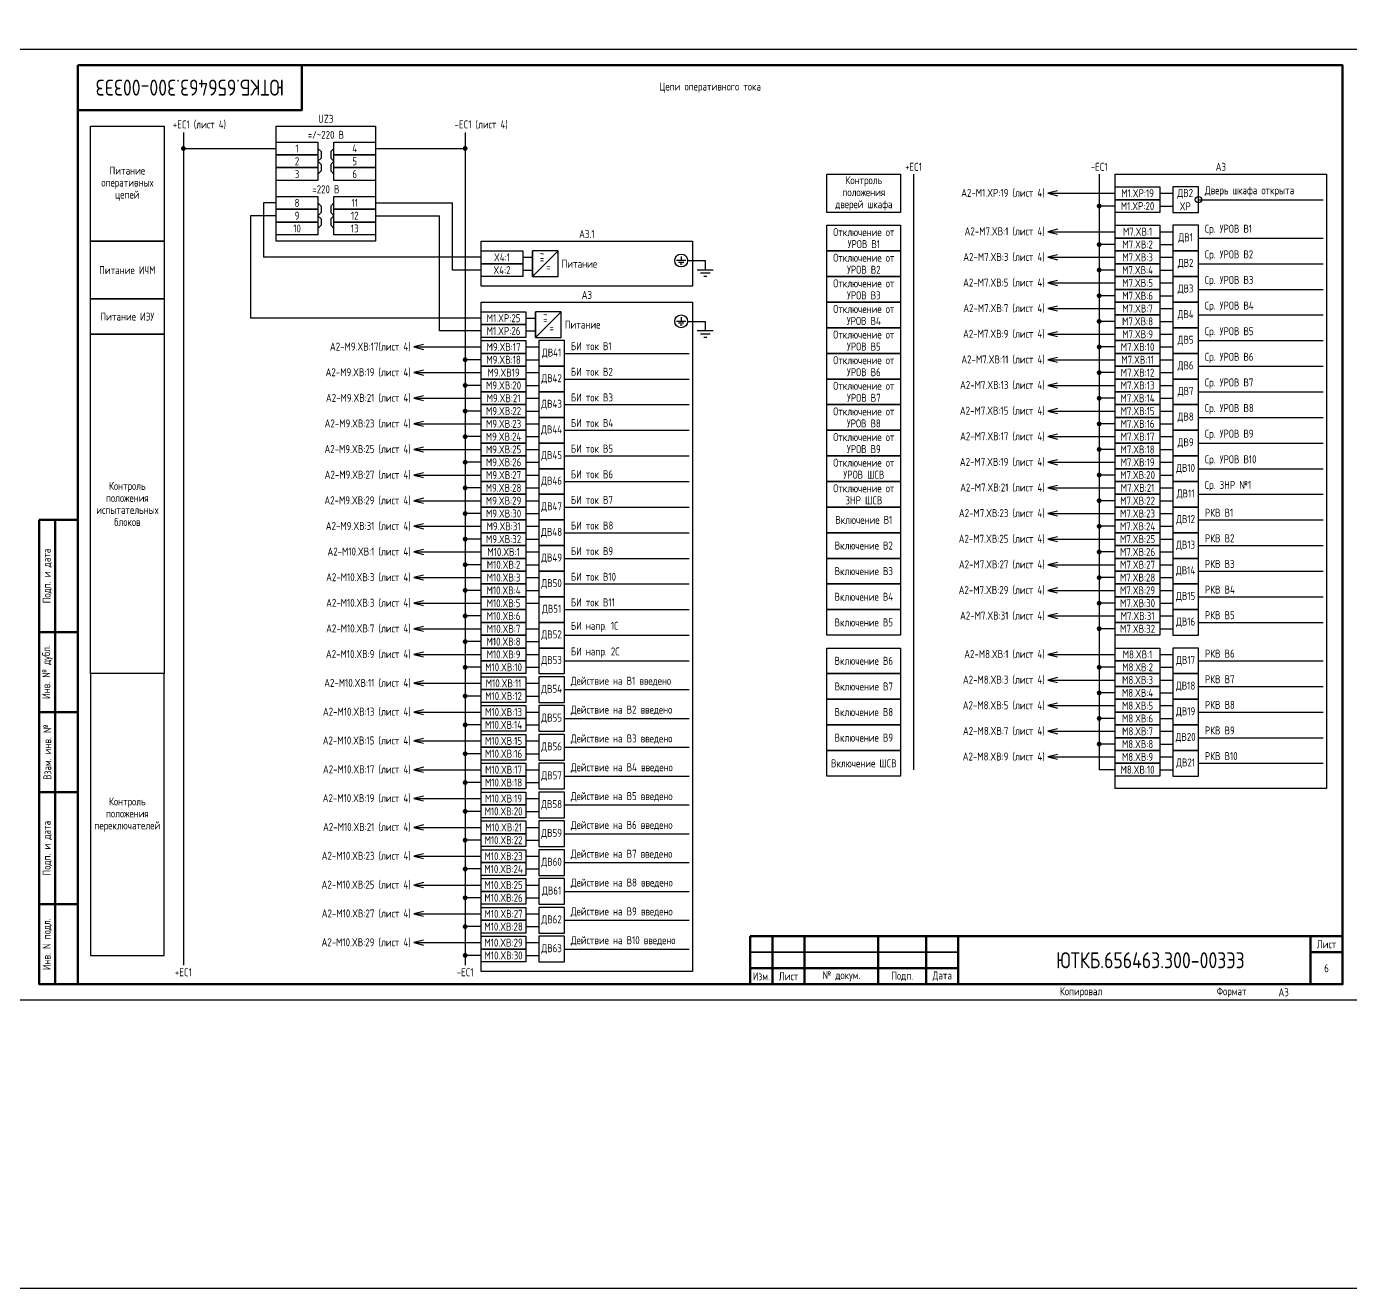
# Model space of a CAD drawing. Header units: millimetres. Extents: x -997 to 6341, y -90 to 618.
# Drawn here: x 2104 to 2517.5, y -90 to 304.1 of the extents above; entities that cross this region are included whole.
import ezdxf

# ---------------------------------------------------------------- set-up
doc = ezdxf.new("R2010")
doc.units = ezdxf.units.MM
doc.styles.add('Gost_type_A', font='GOST_A.TTF')

# ---------------------------------------------------------------- blocks, each defined once
blk = doc.blocks.new('Формат_А3')
blk.add_lwpolyline([(-420, 297), (0, 297), (0, 0), (-420, 0)], close=True)
at = {"lineweight": 50}
blk.add_lwpolyline([(-400, 292), (-5, 292), (-5, 5), (-400, 5)], close=True, dxfattribs=at)
blk = doc.blocks.new('Штамп левый нижний')
at = {"lineweight": 50}
for points in [[(-12, 145), (-7, 145), (-7, 110), (-12, 110)], [(-7, 145), (0, 145), (0, 110), (-7, 110)], [(-12, 110), (-7, 110), (-7, 85), (-12, 85)], [(-7, 110), (0, 110), (0, 85), (-7, 85)], [(-12, 85), (-7, 85), (-7, 60), (-12, 60)], [(-7, 85), (0, 85), (0, 60), (-7, 60)], [(-12, 60), (-7, 60), (-7, 25), (-12, 25)], [(-7, 60), (0, 60), (0, 25), (-7, 25)], [(-12, 25), (-7, 25), (-7, 0), (-12, 0)], [(-7, 25), (0, 25), (0, 0), (-7, 0)]]:
    blk.add_lwpolyline(points, close=True, dxfattribs=at)
at = {"char_height": 2.5, "attachment_point": 5, "rotation": 90, "style": 'Gost_type_A'}
for s, insert, width in [('Подп. и дата', (-9.5, 127.5), 35), ('Инв. № дубл.', (-9.5, 97.5), 25), ('Взам. инв. №', (-9.5, 72.5), 25), ('Подп. и дата', (-9.5, 42.5), 35), ('Инв. N подл.', (-9.5, 12.5), 25)]:
    blk.add_mtext(s, dxfattribs=dict(at, insert=insert, width=width))
blk = doc.blocks.new('Штамп малый нижний')
at = {"lineweight": 50}
for points in [[(-185, 15), (-178, 15), (-178, 5), (-185, 5)], [(-178, 15), (-168, 15), (-168, 5), (-178, 5)], [(-168, 15), (-145, 15), (-145, 5), (-168, 5)], [(-145, 15), (-130, 15), (-130, 5), (-145, 5)], [(-130, 15), (-120, 15), (-120, 5), (-130, 5)], [(-120, 15), (-10, 15), (-10, 0), (-120, 0)], [(-10, 15), (0, 15), (0, 10), (-10, 10)], [(-10, 10), (0, 10), (0, 0), (-10, 0)], [(-185, 5), (-178, 5), (-178, 0), (-185, 0)], [(-178, 5), (-168, 5), (-168, 0), (-178, 0)], [(-168, 5), (-145, 5), (-145, 0), (-168, 0)], [(-145, 5), (-130, 5), (-130, 0), (-145, 0)], [(-130, 5), (-120, 5), (-120, 0), (-130, 0)]]:
    blk.add_lwpolyline(points, close=True, dxfattribs=at)
for points in [[(-185, 15), (-178, 15), (-178, 10), (-185, 10)], [(-178, 15), (-168, 15), (-168, 10), (-178, 10)], [(-168, 15), (-145, 15), (-145, 10), (-168, 10)], [(-145, 15), (-130, 15), (-130, 10), (-145, 10)], [(-130, 15), (-120, 15), (-120, 10), (-130, 10)], [(-185, 10), (-178, 10), (-178, 5), (-185, 5)], [(-178, 10), (-168, 10), (-168, 5), (-178, 5)], [(-168, 10), (-145, 10), (-145, 5), (-168, 5)], [(-145, 10), (-130, 10), (-130, 5), (-145, 5)], [(-130, 10), (-120, 10), (-120, 5), (-130, 5)]]:
    blk.add_lwpolyline(points, close=True)
at = {"char_height": 2.5, "style": 'Gost_type_A'}
for s, insert, width, attachment_point in [('Лист', (-5, 12.5), 10, 5), ('Изм.', (-181.5, 2.5), 7, 5), ('Лист', (-173, 2.5), 10, 5), ('№ докум.', (-156.5, 2.5), 23, 5), ('Подп.', (-137.5, 2.5), 15, 5), ('Дата', (-125, 2.5), 10, 5), ('Копировал', (-75, -2.53), 13.1202, 6), ('Формат', (-30, -2.53), 13.1202, 6)]:
    blk.add_mtext(s, dxfattribs=dict(at, insert=insert, width=width, attachment_point=attachment_point))
blk = doc.blocks.new('Штамп угловой верхний')
at = {"lineweight": 50}
blk.add_lwpolyline([(0, 0), (70, 0), (70, -14), (0, -14)], close=True, dxfattribs=at)
blk = doc.blocks.new('POINT')
at = {"const_width": 0.75}
blk.add_lwpolyline([(-0.375, 0, 1), (0.375, 0, 1)], format="xyb", close=True, dxfattribs=at)

msp = doc.modelspace()

# ---------------------------------------------------------------- linework, layer by layer
for p, q in [((2153, 271), (2153, 11)), ((2241, 271), (2241, 11)), ((2153, 266), (2182, 266)), ((2213, 266), (2241, 266)), ((2381, 258), (2381, 72)), ((2439, 258), (2439, 72)), ((2182, 249), (2178, 249)), ((2178, 249), (2178, 232)), ((2213, 249), (2237, 249)), ((2237, 228), (2237, 249)), ((2423, 252), (2444, 252)), ((2458, 252), (2462, 252)), ((2470, 250), (2509, 250)), ((2174, 245), (2174, 213)), ((2182, 245), (2174, 245)), ((2213, 245), (2233, 245)), ((2233, 209), (2233, 245)), ((2444, 248), (2439, 248)), ((2458, 248), (2462, 248)), ((2423, 240), (2444, 240)), ((2458, 240), (2462, 240)), ((2444, 236), (2439, 236)), ((2458, 236), (2462, 236)), ((2470, 238), (2509, 238)), ((2246, 232), (2178, 232)), ((2262, 226), (2262, 234)), ((2262, 226), (2270, 234)), ((2423, 232), (2444, 232)), ((2458, 232), (2462, 232)), ((2246, 228), (2237, 228)), ((2310.48, 231), (2316, 231)), ((2444, 228), (2439, 228)), ((2458, 228), (2462, 228)), ((2470, 230), (2509, 230)), ((2423, 224), (2444, 224)), ((2458, 224), (2462, 224)), ((2444, 220), (2439, 220)), ((2458, 220), (2462, 220)), ((2470, 222), (2509, 222)), ((2423, 216), (2444, 216)), ((2458, 216), (2462, 216)), ((2246, 213), (2174, 213)), ((2263, 207), (2263, 215)), ((2263, 207), (2271, 215)), ((2310.48, 212), (2316, 212)), ((2444, 212), (2439, 212)), ((2458, 212), (2462, 212)), ((2470, 214), (2509, 214)), ((2246, 209), (2233, 209)), ((2423, 208), (2444, 208)), ((2458, 208), (2462, 208)), ((2225, 204), (2246, 204)), ((2260, 204), (2264, 204)), ((2444, 204), (2439, 204)), ((2458, 204), (2462, 204)), ((2470, 206), (2509, 206)), ((2246, 200), (2241, 200)), ((2260, 200), (2264, 200)), ((2272, 202), (2311, 202)), ((2423, 200), (2444, 200)), ((2458, 200), (2462, 200)), ((2225, 196), (2246, 196)), ((2260, 196), (2264, 196)), ((2444, 196), (2439, 196)), ((2458, 196), (2462, 196)), ((2470, 198), (2509, 198)), ((2246, 192), (2241, 192)), ((2260, 192), (2264, 192)), ((2272, 194), (2311, 194)), ((2423, 192), (2444, 192)), ((2458, 192), (2462, 192)), ((2225, 188), (2246, 188)), ((2260, 188), (2264, 188)), ((2444, 188), (2439, 188)), ((2458, 188), (2462, 188)), ((2470, 190), (2509, 190)), ((2246, 184), (2241, 184)), ((2260, 184), (2264, 184)), ((2272, 186), (2311, 186)), ((2423, 184), (2444, 184)), ((2458, 184), (2462, 184)), ((2470, 182), (2509, 182)), ((2225, 180), (2246, 180)), ((2260, 180), (2264, 180)), ((2272, 178), (2311, 178)), ((2444, 180), (2439, 180)), ((2458, 180), (2462, 180)), ((2246, 176), (2241, 176)), ((2260, 176), (2264, 176)), ((2423, 176), (2444, 176)), ((2458, 176), (2462, 176)), ((2470, 174), (2509, 174)), ((2225, 172), (2246, 172)), ((2260, 172), (2264, 172)), ((2272, 170), (2311, 170)), ((2444, 172), (2439, 172)), ((2458, 172), (2462, 172)), ((2246, 168), (2241, 168)), ((2260, 168), (2264, 168)), ((2423, 168), (2444, 168)), ((2458, 168), (2462, 168)), ((2470, 166), (2509, 166)), ((2225, 164), (2246, 164)), ((2260, 164), (2264, 164)), ((2272, 162), (2311, 162)), ((2444, 164), (2439, 164)), ((2458, 164), (2462, 164)), ((2246, 160), (2241, 160)), ((2260, 160), (2264, 160)), ((2423, 160), (2444, 160)), ((2458, 160), (2462, 160)), ((2470, 158), (2509, 158)), ((2225, 156), (2246, 156)), ((2260, 156), (2264, 156)), ((2272, 154), (2311, 154)), ((2444, 156), (2439, 156)), ((2458, 156), (2462, 156)), ((2246, 152), (2241, 152)), ((2260, 152), (2264, 152)), ((2423, 152), (2444, 152)), ((2458, 152), (2462, 152)), ((2470, 150), (2509, 150)), ((2225, 148), (2246, 148)), ((2260, 148), (2264, 148)), ((2272, 146), (2311, 146)), ((2444, 148), (2439, 148)), ((2458, 148), (2462, 148)), ((2246, 144), (2241, 144)), ((2260, 144), (2264, 144)), ((2423, 144), (2444, 144)), ((2458, 144), (2462, 144)), ((2470, 142), (2509, 142)), ((2225, 140), (2246, 140)), ((2260, 140), (2264, 140)), ((2272, 138), (2311, 138)), ((2444, 140), (2439, 140)), ((2458, 140), (2462, 140)), ((2246, 136), (2241, 136)), ((2260, 136), (2264, 136)), ((2423, 136), (2444, 136)), ((2458, 136), (2462, 136)), ((2470, 134), (2509, 134)), ((2225, 132), (2246, 132)), ((2260, 132), (2264, 132)), ((2272, 130), (2311, 130)), ((2444, 132), (2439, 132)), ((2458, 132), (2462, 132)), ((2246, 128), (2241, 128)), ((2260, 128), (2264, 128)), ((2423, 128), (2444, 128)), ((2458, 128), (2462, 128)), ((2470, 126), (2509, 126)), ((2225, 124), (2246, 124)), ((2246, 120), (2241, 120)), ((2260, 124), (2264, 124)), ((2272, 122), (2311, 122)), ((2423, 120), (2444, 120)), ((2444, 124), (2439, 124)), ((2458, 124), (2462, 124)), ((2458, 120), (2462, 120)), ((2225, 116), (2246, 116)), ((2260, 116), (2264, 116)), ((2444, 116), (2439, 116)), ((2458, 116), (2462, 116)), ((2470, 118), (2509, 118)), ((2246, 112), (2241, 112)), ((2260, 112), (2264, 112)), ((2272, 114), (2311, 114)), ((2225, 108), (2246, 108)), ((2260, 108), (2264, 108)), ((2423, 108), (2444, 108)), ((2458, 108), (2462, 108)), ((2246, 104), (2241, 104)), ((2260, 104), (2264, 104)), ((2272, 106), (2311, 106)), ((2444, 104), (2439, 104)), ((2458, 104), (2462, 104)), ((2470, 106), (2509, 106)), ((2423, 100), (2444, 100)), ((2458, 100), (2462, 100)), ((2225, 99), (2246, 99)), ((2260, 99), (2264, 99)), ((2272, 97), (2311, 97)), ((2444, 96), (2439, 96)), ((2458, 96), (2462, 96)), ((2470, 98), (2509, 98)), ((2246, 95), (2241, 95)), ((2260, 95), (2264, 95)), ((2423, 92), (2444, 92)), ((2458, 92), (2462, 92)), ((2225, 90), (2246, 90)), ((2260, 90), (2264, 90)), ((2272, 88), (2311, 88)), ((2444, 88), (2439, 88)), ((2458, 88), (2462, 88)), ((2470, 90), (2509, 90)), ((2246, 86), (2241, 86)), ((2260, 86), (2264, 86)), ((2423, 84), (2444, 84)), ((2458, 84), (2462, 84)), ((2225, 81), (2246, 81)), ((2260, 81), (2264, 81)), ((2272, 79), (2311, 79)), ((2444, 80), (2439, 80)), ((2458, 80), (2462, 80)), ((2470, 82), (2509, 82)), ((2246, 77), (2241, 77)), ((2260, 77), (2264, 77)), ((2423, 76), (2444, 76)), ((2458, 76), (2462, 76)), ((2225, 72), (2246, 72)), ((2260, 72), (2264, 72)), ((2444, 72), (2439, 72)), ((2458, 72), (2462, 72)), ((2470, 74), (2509, 74)), ((2246, 68), (2241, 68)), ((2260, 68), (2264, 68)), ((2272, 70), (2311, 70)), ((2225, 63), (2246, 63)), ((2260, 63), (2264, 63)), ((2246, 59), (2241, 59)), ((2260, 59), (2264, 59)), ((2272, 61), (2311, 61)), ((2225, 54), (2246, 54)), ((2260, 54), (2264, 54)), ((2246, 50), (2241, 50)), ((2260, 50), (2264, 50)), ((2272, 52), (2311, 52)), ((2225, 45), (2246, 45)), ((2260, 45), (2264, 45)), ((2272, 43), (2311, 43)), ((2246, 41), (2241, 41)), ((2260, 41), (2264, 41)), ((2225, 36), (2246, 36)), ((2260, 36), (2264, 36)), ((2272, 34), (2311, 34)), ((2246, 32), (2241, 32)), ((2260, 32), (2264, 32)), ((2225, 27), (2246, 27)), ((2260, 27), (2264, 27)), ((2272, 25), (2311, 25)), ((2246, 23), (2241, 23)), ((2260, 23), (2264, 23)), ((2225, 18), (2246, 18)), ((2260, 18), (2264, 18)), ((2246, 14), (2241, 14)), ((2260, 14), (2264, 14)), ((2272, 16), (2311, 16))]:
    msp.add_line(p, q)
at = {"ltscale": 4}
for p, q in [((2259, 232), (2262, 232)), ((2259, 228), (2262, 228)), ((2260, 213), (2263, 213)), ((2260, 209), (2263, 209))]:
    msp.add_line(p, q, dxfattribs=at)
at = {"ltscale": 4.32}
for p, q in [((2308.46, 232.28), (2308.46, 231)), ((2309.89, 231), (2307.04, 231)), ((2309.32, 230.43), (2307.61, 230.43)), ((2308.75, 229.86), (2308.18, 229.86)), ((2318.5, 228), (2313.5, 228)), ((2316, 231), (2316, 228)), ((2317.5, 227), (2314.5, 227)), ((2316.5, 226), (2315.5, 226)), ((2309.89, 212), (2307.04, 212)), ((2309.32, 211.43), (2307.61, 211.43)), ((2308.46, 213.28), (2308.46, 212)), ((2316, 212), (2316, 209)), ((2308.75, 210.86), (2308.18, 210.86)), ((2318.5, 209), (2313.5, 209)), ((2317.5, 208), (2314.5, 208)), ((2316.5, 207), (2315.5, 207))]:
    msp.add_line(p, q, dxfattribs=at)
for points in [[(-997, 618), (6340.99, 618), (6340.99, -90), (-997, -90)], [(2147, 237), (2124, 237), (2124, 273), (2147, 273)], [(2182, 273), (2213, 273), (2213, 237), (2182, 237)], [(2182, 268), (2195, 268), (2195, 264), (2182, 264)], [(2200, 268), (2213, 268), (2213, 264), (2200, 264)], [(2182, 264), (2195, 264), (2195, 260), (2182, 260)], [(2200, 264), (2213, 264), (2213, 260), (2200, 260)], [(2182, 260), (2195, 260), (2195, 256), (2182, 256)], [(2200, 260), (2213, 260), (2213, 256), (2200, 256)], [(2377, 246), (2354, 246), (2354, 258), (2377, 258)], [(2444, 258), (2510, 258), (2510, 66.15), (2444, 66.15)], [(2444, 254), (2458, 254), (2458, 250), (2444, 250)], [(2182, 251), (2195, 251), (2195, 247), (2182, 247)], [(2200, 251), (2213, 251), (2213, 247), (2200, 247)], [(2444, 250), (2458, 250), (2458, 246), (2444, 246)], [(2182, 247), (2195, 247), (2195, 243), (2182, 243)], [(2200, 247), (2213, 247), (2213, 243), (2200, 243)], [(2182, 243), (2195, 243), (2195, 239), (2182, 239)], [(2200, 243), (2213, 243), (2213, 239), (2200, 239)], [(2377, 234), (2354, 234), (2354, 242), (2377, 242)], [(2444, 242), (2458, 242), (2458, 238), (2444, 238)], [(2147, 219), (2124, 219), (2124, 237), (2147, 237)], [(2246, 237), (2312, 237), (2312, 223), (2246, 223)], [(2444, 238), (2458, 238), (2458, 234), (2444, 234)], [(2246, 234), (2259, 234), (2259, 230), (2246, 230)], [(2377, 226), (2354, 226), (2354, 234), (2377, 234)], [(2444, 234), (2458, 234), (2458, 230), (2444, 230)], [(2246, 230), (2259, 230), (2259, 226), (2246, 226)], [(2444, 230), (2458, 230), (2458, 226), (2444, 226)], [(2377, 218), (2354, 218), (2354, 226), (2377, 226)], [(2444, 226), (2458, 226), (2458, 222), (2444, 222)], [(2444, 222), (2458, 222), (2458, 218), (2444, 218)], [(2147, 208), (2124, 208), (2124, 219), (2147, 219)], [(2246, 218), (2312, 218), (2312, 9), (2246, 9)], [(2377, 210), (2354, 210), (2354, 218), (2377, 218)], [(2444, 218), (2458, 218), (2458, 214), (2444, 214)], [(2246, 215), (2260, 215), (2260, 211), (2246, 211)], [(2246, 211), (2260, 211), (2260, 207), (2246, 207)], [(2444, 214), (2458, 214), (2458, 210), (2444, 210)], [(2147, 102), (2124, 102), (2124, 208), (2147, 208)], [(2377, 202), (2354, 202), (2354, 210), (2377, 210)], [(2444, 210), (2458, 210), (2458, 206), (2444, 206)], [(2246, 206), (2260, 206), (2260, 202), (2246, 202)], [(2444, 206), (2458, 206), (2458, 202), (2444, 202)], [(2246, 202), (2260, 202), (2260, 198), (2246, 198)], [(2377, 194), (2354, 194), (2354, 202), (2377, 202)], [(2444, 202), (2458, 202), (2458, 198), (2444, 198)], [(2246, 198), (2260, 198), (2260, 194), (2246, 194)], [(2444, 198), (2458, 198), (2458, 194), (2444, 194)], [(2246, 194), (2260, 194), (2260, 190), (2246, 190)], [(2377, 186), (2354, 186), (2354, 194), (2377, 194)], [(2444, 194), (2458, 194), (2458, 190), (2444, 190)], [(2246, 190), (2260, 190), (2260, 186), (2246, 186)], [(2444, 190), (2458, 190), (2458, 186), (2444, 186)], [(2246, 186), (2260, 186), (2260, 182), (2246, 182)], [(2246, 182), (2260, 182), (2260, 178), (2246, 178)], [(2377, 178), (2354, 178), (2354, 186), (2377, 186)], [(2444, 186), (2458, 186), (2458, 182), (2444, 182)], [(2444, 182), (2458, 182), (2458, 178), (2444, 178)], [(2246, 178), (2260, 178), (2260, 174), (2246, 174)], [(2377, 170), (2354, 170), (2354, 178), (2377, 178)], [(2444, 178), (2458, 178), (2458, 174), (2444, 174)], [(2246, 174), (2260, 174), (2260, 170), (2246, 170)], [(2444, 174), (2458, 174), (2458, 170), (2444, 170)], [(2246, 170), (2260, 170), (2260, 166), (2246, 166)], [(2377, 162), (2354, 162), (2354, 170), (2377, 170)], [(2444, 170), (2458, 170), (2458, 166), (2444, 166)], [(2246, 166), (2260, 166), (2260, 162), (2246, 162)], [(2444, 166), (2458, 166), (2458, 162), (2444, 162)], [(2246, 162), (2260, 162), (2260, 158), (2246, 158)], [(2377, 154), (2354, 154), (2354, 162), (2377, 162)], [(2444, 162), (2458, 162), (2458, 158), (2444, 158)], [(2246, 158), (2260, 158), (2260, 154), (2246, 154)], [(2444, 158), (2458, 158), (2458, 154), (2444, 154)], [(2246, 154), (2260, 154), (2260, 150), (2246, 150)], [(2377, 146), (2354, 146), (2354, 154), (2377, 154)], [(2444, 154), (2458, 154), (2458, 150), (2444, 150)], [(2246, 150), (2260, 150), (2260, 146), (2246, 146)], [(2444, 150), (2458, 150), (2458, 146), (2444, 146)], [(2246, 146), (2260, 146), (2260, 142), (2246, 142)], [(2377, 138), (2354, 138), (2354, 146), (2377, 146)], [(2444, 146), (2458, 146), (2458, 142), (2444, 142)], [(2246, 142), (2260, 142), (2260, 138), (2246, 138)], [(2444, 142), (2458, 142), (2458, 138), (2444, 138)], [(2246, 138), (2260, 138), (2260, 134), (2246, 134)], [(2377, 130), (2354, 130), (2354, 138), (2377, 138)], [(2444, 138), (2458, 138), (2458, 134), (2444, 134)], [(2246, 134), (2260, 134), (2260, 130), (2246, 130)], [(2444, 134), (2458, 134), (2458, 130), (2444, 130)], [(2246, 130), (2260, 130), (2260, 126), (2246, 126)], [(2377, 122), (2354, 122), (2354, 130), (2377, 130)], [(2444, 130), (2458, 130), (2458, 126), (2444, 126)], [(2246, 126), (2260, 126), (2260, 122), (2246, 122)], [(2444, 126), (2458, 126), (2458, 122), (2444, 122)], [(2246, 122), (2260, 122), (2260, 118), (2246, 118)], [(2377, 114), (2354, 114), (2354, 122), (2377, 122)], [(2444, 122), (2458, 122), (2458, 118), (2444, 118)], [(2246, 118), (2260, 118), (2260, 114), (2246, 114)], [(2444, 118), (2458, 118), (2458, 114), (2444, 114)], [(2246, 114), (2260, 114), (2260, 110), (2246, 110)], [(2246, 110), (2260, 110), (2260, 106), (2246, 106)], [(2377, 102), (2354, 102), (2354, 110), (2377, 110)], [(2444, 110), (2458, 110), (2458, 106), (2444, 106)], [(2246, 106), (2260, 106), (2260, 102), (2246, 102)], [(2444, 106), (2458, 106), (2458, 102), (2444, 102)], [(2147, 102), (2124, 102), (2124, 14), (2147, 14)], [(2246, 101), (2260, 101), (2260, 97), (2246, 97)], [(2377, 94), (2354, 94), (2354, 102), (2377, 102)], [(2444, 102), (2458, 102), (2458, 98), (2444, 98)], [(2246, 97), (2260, 97), (2260, 93), (2246, 93)], [(2444, 98), (2458, 98), (2458, 94), (2444, 94)], [(2246, 92), (2260, 92), (2260, 88), (2246, 88)], [(2377, 86), (2354, 86), (2354, 94), (2377, 94)], [(2444, 94), (2458, 94), (2458, 90), (2444, 90)], [(2246, 88), (2260, 88), (2260, 84), (2246, 84)], [(2444, 90), (2458, 90), (2458, 86), (2444, 86)], [(2246, 83), (2260, 83), (2260, 79), (2246, 79)], [(2377, 78), (2354, 78), (2354, 86), (2377, 86)], [(2444, 86), (2458, 86), (2458, 82), (2444, 82)], [(2246, 79), (2260, 79), (2260, 75), (2246, 75)], [(2444, 82), (2458, 82), (2458, 78), (2444, 78)], [(2377, 70), (2354, 70), (2354, 78), (2377, 78)], [(2444, 78), (2458, 78), (2458, 74), (2444, 74)], [(2246, 74), (2260, 74), (2260, 70), (2246, 70)], [(2444, 74), (2458, 74), (2458, 70), (2444, 70)], [(2246, 70), (2260, 70), (2260, 66), (2246, 66)], [(2246, 65), (2260, 65), (2260, 61), (2246, 61)], [(2246, 61), (2260, 61), (2260, 57), (2246, 57)], [(2246, 56), (2260, 56), (2260, 52), (2246, 52)], [(2246, 52), (2260, 52), (2260, 48), (2246, 48)], [(2246, 47), (2260, 47), (2260, 43), (2246, 43)], [(2246, 43), (2260, 43), (2260, 39), (2246, 39)], [(2246, 38), (2260, 38), (2260, 34), (2246, 34)], [(2246, 34), (2260, 34), (2260, 30), (2246, 30)], [(2246, 29), (2260, 29), (2260, 25), (2246, 25)], [(2246, 25), (2260, 25), (2260, 21), (2246, 21)], [(2246, 20), (2260, 20), (2260, 16), (2246, 16)], [(2246, 16), (2260, 16), (2260, 12), (2246, 12)]]:
    msp.add_lwpolyline(points, close=True)
for points in [[(2195, 266), (2196, 265), (2196, 263), (2195, 262)], [(2200, 266), (2199, 265), (2199, 263), (2200, 262)], [(2195, 262), (2196, 261), (2196, 259), (2195, 258)], [(2200, 262), (2199, 261), (2199, 259), (2200, 258)], [(2426, 252.75), (2423, 252), (2426, 251.25)], [(2195, 249), (2196, 248), (2196, 246), (2195, 245)], [(2200, 249), (2199, 248), (2199, 246), (2200, 245)], [(2195, 245), (2196, 244), (2196, 242), (2195, 241)], [(2200, 245), (2199, 244), (2199, 242), (2200, 241)], [(2426, 240.75), (2423, 240), (2426, 239.25)], [(2426, 232.75), (2423, 232), (2426, 231.25)], [(2426, 224.75), (2423, 224), (2426, 223.25)], [(2426, 216.75), (2423, 216), (2426, 215.25)], [(2426, 208.75), (2423, 208), (2426, 207.25)], [(2228, 204.75), (2225, 204), (2228, 203.25)], [(2426, 200.75), (2423, 200), (2426, 199.25)], [(2228, 196.75), (2225, 196), (2228, 195.25)], [(2426, 192.75), (2423, 192), (2426, 191.25)], [(2228, 188.75), (2225, 188), (2228, 187.25)], [(2426, 184.75), (2423, 184), (2426, 183.25)], [(2228, 180.75), (2225, 180), (2228, 179.25)], [(2426, 176.75), (2423, 176), (2426, 175.25)], [(2228, 172.75), (2225, 172), (2228, 171.25)], [(2426, 168.75), (2423, 168), (2426, 167.25)], [(2228, 164.75), (2225, 164), (2228, 163.25)], [(2426, 160.75), (2423, 160), (2426, 159.25)], [(2228, 156.75), (2225, 156), (2228, 155.25)], [(2426, 152.75), (2423, 152), (2426, 151.25)], [(2228, 148.75), (2225, 148), (2228, 147.25)], [(2426, 144.75), (2423, 144), (2426, 143.25)], [(2228, 140.75), (2225, 140), (2228, 139.25)], [(2426, 136.75), (2423, 136), (2426, 135.25)], [(2228, 132.75), (2225, 132), (2228, 131.25)], [(2426, 128.75), (2423, 128), (2426, 127.25)], [(2228, 124.75), (2225, 124), (2228, 123.25)], [(2426, 120.75), (2423, 120), (2426, 119.25)], [(2228, 116.75), (2225, 116), (2228, 115.25)], [(2228, 108.75), (2225, 108), (2228, 107.25)], [(2426, 108.75), (2423, 108), (2426, 107.25)], [(2228, 99.75), (2225, 99), (2228, 98.25)], [(2426, 100.75), (2423, 100), (2426, 99.25)], [(2426, 92.75), (2423, 92), (2426, 91.25)], [(2228, 90.75), (2225, 90), (2228, 89.25)], [(2426, 84.75), (2423, 84), (2426, 83.25)], [(2228, 81.75), (2225, 81), (2228, 80.25)], [(2426, 76.75), (2423, 76), (2426, 75.25)], [(2228, 72.75), (2225, 72), (2228, 71.25)], [(2228, 63.75), (2225, 63), (2228, 62.25)], [(2228, 54.75), (2225, 54), (2228, 53.25)], [(2228, 45.75), (2225, 45), (2228, 44.25)], [(2228, 36.75), (2225, 36), (2228, 35.25)], [(2228, 27.75), (2225, 27), (2228, 26.25)], [(2228, 18.75), (2225, 18), (2228, 17.25)]]:
    msp.add_lwpolyline(points)
at = {"ltscale": 4}
for points in [[(2462, 246), (2470, 246), (2470, 254), (2462, 254)], [(2462, 234), (2470, 234), (2470, 242), (2462, 242)], [(2262, 226), (2270, 226), (2270, 234), (2262, 234)], [(2462, 226), (2470, 226), (2470, 234), (2462, 234)], [(2462, 218), (2470, 218), (2470, 226), (2462, 226)], [(2462, 210), (2470, 210), (2470, 218), (2462, 218)], [(2263, 207), (2271, 207), (2271, 215), (2263, 215)], [(2462, 202), (2470, 202), (2470, 210), (2462, 210)], [(2264, 198), (2272, 198), (2272, 206), (2264, 206)], [(2462, 194), (2470, 194), (2470, 202), (2462, 202)], [(2264, 190), (2272, 190), (2272, 198), (2264, 198)], [(2462, 186), (2470, 186), (2470, 194), (2462, 194)], [(2264, 182), (2272, 182), (2272, 190), (2264, 190)], [(2264, 174), (2272, 174), (2272, 182), (2264, 182)], [(2462, 178), (2470, 178), (2470, 186), (2462, 186)], [(2462, 170), (2470, 170), (2470, 178), (2462, 178)], [(2264, 166), (2272, 166), (2272, 174), (2264, 174)], [(2462, 162), (2470, 162), (2470, 170), (2462, 170)], [(2264, 158), (2272, 158), (2272, 166), (2264, 166)], [(2462, 154), (2470, 154), (2470, 162), (2462, 162)], [(2264, 150), (2272, 150), (2272, 158), (2264, 158)], [(2462, 146), (2470, 146), (2470, 154), (2462, 154)], [(2264, 142), (2272, 142), (2272, 150), (2264, 150)], [(2462, 138), (2470, 138), (2470, 146), (2462, 146)], [(2264, 134), (2272, 134), (2272, 142), (2264, 142)], [(2462, 130), (2470, 130), (2470, 138), (2462, 138)], [(2264, 126), (2272, 126), (2272, 134), (2264, 134)], [(2462, 122), (2470, 122), (2470, 130), (2462, 130)], [(2264, 118), (2272, 118), (2272, 126), (2264, 126)], [(2462, 114), (2470, 114), (2470, 122), (2462, 122)], [(2264, 110), (2272, 110), (2272, 118), (2264, 118)], [(2264, 102), (2272, 102), (2272, 110), (2264, 110)], [(2462, 102), (2470, 102), (2470, 110), (2462, 110)], [(2264, 93), (2272, 93), (2272, 101), (2264, 101)], [(2462, 94), (2470, 94), (2470, 102), (2462, 102)], [(2264, 84), (2272, 84), (2272, 92), (2264, 92)], [(2462, 86), (2470, 86), (2470, 94), (2462, 94)], [(2264, 75), (2272, 75), (2272, 83), (2264, 83)], [(2462, 78), (2470, 78), (2470, 86), (2462, 86)], [(2462, 70), (2470, 70), (2470, 78), (2462, 78)], [(2264, 66), (2272, 66), (2272, 74), (2264, 74)], [(2264, 57), (2272, 57), (2272, 65), (2264, 65)], [(2264, 48), (2272, 48), (2272, 56), (2264, 56)], [(2264, 39), (2272, 39), (2272, 47), (2264, 47)], [(2264, 30), (2272, 30), (2272, 38), (2264, 38)], [(2264, 21), (2272, 21), (2272, 29), (2264, 29)], [(2264, 12), (2272, 12), (2272, 20), (2264, 20)]]:
    msp.add_lwpolyline(points, close=True, dxfattribs=at)
for centre, radius in [((2470, 250), 1), ((2308.46, 231), 2.02), ((2308.46, 212), 2.02)]:
    msp.add_circle(centre, radius)

# ---------------------------------------------------------------- block references
for name, p in [('Формат_А3', (2520, 0)), ('Штамп угловой верхний', (2120, 292)), ('POINT', (2153, 266)), ('POINT', (2241, 266)), ('POINT', (2439, 248)), ('POINT', (2439, 236)), ('POINT', (2439, 228)), ('POINT', (2439, 220)), ('POINT', (2439, 212)), ('POINT', (2439, 204)), ('POINT', (2241, 200)), ('POINT', (2439, 196)), ('POINT', (2241, 192)), ('POINT', (2439, 188)), ('POINT', (2241, 184)), ('POINT', (2439, 180)), ('POINT', (2241, 176)), ('POINT', (2439, 172)), ('POINT', (2241, 168)), ('POINT', (2439, 164)), ('POINT', (2241, 160)), ('POINT', (2439, 156)), ('Штамп левый нижний', (2120, 5)), ('POINT', (2241, 152)), ('POINT', (2241, 144)), ('POINT', (2439, 148)), ('POINT', (2439, 140)), ('POINT', (2241, 136)), ('POINT', (2439, 132)), ('POINT', (2241, 128)), ('POINT', (2439, 124)), ('POINT', (2241, 120)), ('POINT', (2439, 116)), ('POINT', (2241, 112)), ('POINT', (2241, 104)), ('POINT', (2439, 104)), ('POINT', (2241, 95)), ('POINT', (2439, 96)), ('POINT', (2439, 88)), ('POINT', (2241, 86)), ('POINT', (2439, 80)), ('POINT', (2241, 77)), ('POINT', (2241, 68)), ('POINT', (2241, 59)), ('POINT', (2241, 50)), ('POINT', (2241, 41)), ('POINT', (2241, 32)), ('POINT', (2241, 23)), ('Штамп малый нижний', (2515, 5)), ('POINT', (2241, 14))]:
    msp.add_blockref(name, p)

# ---------------------------------------------------------------- texts
at = {"insert": (2155, 285), "char_height": 5, "width": 70, "attachment_point": 5, "rotation": 180, "style": 'Gost_type_A'}
msp.add_mtext('ЮТКБ.656463.300-003Э3', dxfattribs=at)
at = {"char_height": 2.5, "style": 'Gost_type_A'}
for s, insert, width, attachment_point, line_spacing_factor in [('Цепи оперативного тока', (2317.5, 285), 395, 5, 0.9), ('UZ3', (2197.5, 274), 31, 8, 0.9), ('=/~220 В', (2197.5, 269), 31, 8, 0.9), ('A3', (2477, 259), 66, 8, 0.9), ('Питание оперативных цепей', (2135.5, 255), 23, 5, 0.9), ('Контроль положения\\Pдверей шкафа', (2365.5, 252), 23, 5, 0.9), ('=220 В', (2197.5, 252), 31, 8, 0.9), ('A2-M1.XP:19 (лист 4)', (2422, 252), 31, 6, 0.8), ('A3.1', (2279, 238), 66, 8, 0.9), ('Отключение от УРОВ В1', (2365.5, 238), 23, 5, 0.9), ('A2-M7.XВ:1 (лист 4)', (2422, 240), 31, 6, 0.8), ('Отключение от УРОВ В2', (2365.5, 230), 23, 5, 0.9), ('A2-M7.XВ:3 (лист 4)', (2422, 232), 31, 6, 0.8), ('Питание ИЧМ', (2135.5, 228), 23, 5, 0.9), ('Отключение от УРОВ В3', (2365.5, 222), 23, 5, 0.9), ('A2-M7.XВ:5 (лист 4)', (2422, 224), 31, 6, 0.8), ('A3', (2279, 219), 66, 8, 0.9), ('Отключение от УРОВ В4', (2365.5, 214), 23, 5, 0.9), ('A2-M7.XВ:7 (лист 4)', (2422, 216), 31, 6, 0.8), ('Питание ИЭУ', (2135.5, 213.5), 23, 5, 0.9), ('Отключение от УРОВ В5', (2365.5, 206), 23, 5, 0.9), ('A2-M7.XВ:9 (лист 4)', (2422, 208), 31, 6, 0.8), ('A2-M9.XВ:17(лист 4)', (2224, 204), 31, 6, 0.8), ('Отключение от УРОВ В6', (2365.5, 198), 23, 5, 0.9), ('A2-M7.XВ:11 (лист 4)', (2422, 200), 31, 6, 0.8), ('A2-M9.XВ:19 (лист 4)', (2224, 196), 31, 6, 0.8), ('Отключение от УРОВ В7', (2365.5, 190), 23, 5, 0.9), ('A2-M7.XВ:13 (лист 4)', (2422, 192), 31, 6, 0.8), ('A2-M9.XВ:21 (лист 4)', (2224, 188), 31, 6, 0.8), ('Отключение от УРОВ В8', (2365.5, 182), 23, 5, 0.9), ('A2-M7.XВ:15 (лист 4)', (2422, 184), 31, 6, 0.8), ('A2-M9.XВ:23 (лист 4)', (2224, 180), 31, 6, 0.8), ('Отключение от УРОВ В9', (2365.5, 174), 23, 5, 0.9), ('A2-M7.XВ:17 (лист 4)', (2422, 176), 31, 6, 0.8), ('A2-M9.XВ:25 (лист 4)', (2224, 172), 31, 6, 0.8), ('A2-M7.XВ:19 (лист 4)', (2422, 168), 31, 6, 0.8), ('A2-M9.XВ:27 (лист 4)', (2224, 164), 31, 6, 0.8), ('Отключение от УРОВ ШСВ', (2365.5, 166), 23, 5, 0.9), ('Контроль положения\\Pиспытательных блоков', (2135.5, 155), 23, 5, 0.9), ('A2-M7.XВ:21 (лист 4)', (2422, 160), 31, 6, 0.8), ('A2-M9.XВ:29 (лист 4)', (2224, 156), 31, 6, 0.8), ('Отключение от ЗНР ШСВ', (2365.5, 158), 23, 5, 0.9), ('A2-M7.XВ:23 (лист 4)', (2422, 152), 31, 6, 0.8), ('A2-M9.XВ:31 (лист 4)', (2224, 148), 31, 6, 0.8), ('Включение В1', (2365.5, 150), 23, 5, 0.9), ('A2-M7.XВ:25 (лист 4)', (2422, 144), 31, 6, 0.8), ('A2-M10.XВ:1 (лист 4)', (2224, 140), 31, 6, 0.8), ('Включение В2', (2365.5, 142), 23, 5, 0.9), ('A2-M7.XВ:27 (лист 4)', (2422, 136), 31, 6, 0.8), ('A2-M10.XВ:3 (лист 4)', (2224, 132), 31, 6, 0.8), ('Включение В3', (2365.5, 134), 23, 5, 0.9), ('A2-M7.XВ:29 (лист 4)', (2422, 128), 31, 6, 0.8), ('A2-M10.XВ:3 (лист 4)', (2224, 124), 31, 6, 0.8), ('Включение В4', (2365.5, 126), 23, 5, 0.9), ('A2-M7.XВ:31 (лист 4)', (2422, 120), 31, 6, 0.8), ('A2-M10.XВ:7 (лист 4)', (2224, 116), 31, 6, 0.8), ('Включение В5', (2365.5, 118), 23, 5, 0.9), ('A2-M10.XВ:9 (лист 4)', (2224, 108), 31, 6, 0.8), ('A2-M8.XВ:1 (лист 4)', (2422, 108), 31, 6, 0.8), ('Включение В6', (2365.5, 106), 23, 5, 0.9), ('A2-M10.XВ:11 (лист 4)', (2224, 99), 31, 6, 0.8), ('Включение В7', (2365.5, 98), 23, 5, 0.9), ('A2-M8.XВ:3 (лист 4)', (2422, 100), 31, 6, 0.8), ('A2-M10.XВ:13 (лист 4)', (2224, 90), 31, 6, 0.8), ('Включение В8', (2365.5, 90), 23, 5, 0.9), ('A2-M8.XВ:5 (лист 4)', (2422, 92), 31, 6, 0.8), ('Включение В9', (2365.5, 82), 23, 5, 0.9), ('A2-M8.XВ:7 (лист 4)', (2422, 84), 31, 6, 0.8), ('A2-M10.XВ:15 (лист 4)', (2224, 81), 31, 6, 0.8), ('Включение ШСВ', (2365.5, 74), 23, 5, 0.9), ('A2-M8.XВ:9 (лист 4)', (2422, 76), 31, 6, 0.8), ('A2-M10.XВ:17 (лист 4)', (2224, 72), 31, 6, 0.8), ('Контроль положения\\Pпереключателей', (2135.5, 58), 23, 5, 0.9), ('A2-M10.XВ:19 (лист 4)', (2224, 63), 31, 6, 0.8), ('A2-M10.XВ:21 (лист 4)', (2224, 54), 31, 6, 0.8), ('A2-M10.XВ:23 (лист 4)', (2224, 45), 31, 6, 0.8), ('A2-M10.XВ:25 (лист 4)', (2224, 36), 31, 6, 0.8), ('A2-M10.XВ:27 (лист 4)', (2224, 27), 31, 6, 0.8), ('A2-M10.XВ:29 (лист 4)', (2224, 18), 31, 6, 0.8)]:
    msp.add_mtext(s, dxfattribs=dict(at, insert=insert, width=width, attachment_point=attachment_point, line_spacing_factor=line_spacing_factor))
at = {"style": 'Gost_type_A'}
for s, insert, char_height, width, attachment_point in [('+EC1 (лист 4)', (2158, 272), 2.5, 18, 8), ('-EC1 (лист 4)', (2246, 272), 2.5, 18, 8), ('1', (2188.5, 266), 2.5, 13, 5), ('4', (2206.5, 266), 2.5, 13, 5), ('2', (2188.5, 262), 2.5, 13, 5), ('5', (2206.5, 262), 2.5, 13, 5), ('+EC1', (2381, 259), 2.5, 20, 8), ('-EC1', (2439, 259), 2.5, 20, 8), ('3', (2188.5, 258), 2.5, 13, 5), ('6', (2206.5, 258), 2.5, 13, 5), ('M1.XP:19', (2451, 252), 2.5, 14, 5), ('ДВ2 XP', (2465.88, 250), 2.5, 7.7588, 5), ('Дверь шкафа открыта', (2472, 251), 2.5, 37, 7), ('8', (2188.5, 249), 2.5, 13, 5), ('11', (2206.5, 249), 2.5, 13, 5), ('M1.XP:20', (2451, 248), 2.5, 14, 5), ('9', (2188.5, 245), 2.5, 13, 5), ('12', (2206.5, 245), 2.5, 13, 5), ('10', (2188.5, 241), 2.5, 13, 5), ('13', (2206.5, 241), 2.5, 13, 5), ('M7.XВ:1', (2451, 240), 2.5, 14, 5), ('{\\C256;Ср. УРОВ В1}', (2472, 239), 2.5, 27.8465, 7), ('M7.XВ:2', (2451, 236), 2.5, 14, 5), ('ДВ1', (2466, 238), 2.5, 7.9998, 5), ('X4:1', (2252.5, 232), 2.5, 13, 5), ('~', (2265, 233.03), 2.5, 2.7, 5), ('=', (2265, 231.53), 2.5, 6, 5), ('M7.XВ:3', (2451, 232), 2.5, 14, 5), ('{\\C256;Ср. УРОВ В2}', (2472, 231), 2.5, 27.8465, 7), ('X4:2', (2252.5, 228), 2.5, 13, 5), ('=', (2267, 229), 2.5, 6, 5), ('Питание', (2276.67, 229.99), 2.5, 11.3452, 5), ('M7.XВ:4', (2451, 228), 2.5, 14, 5), ('ДВ2', (2466, 230), 2.5, 7.9998, 5), ('{\\C256;M7.XВ:5}', (2451, 224), 2.5, 14, 5), ('ДВ3', (2466, 222), 2.5, 7.9998, 5), ('{\\C256;Ср. УРОВ В3}', (2472, 223), 2.5, 27.8465, 7), ('{\\C256;M7.XВ:6}', (2451, 220), 2.5, 14, 5), ('{\\C256;M7.XВ:7}', (2451, 216), 2.5, 14, 5), ('ДВ4', (2466, 214), 2.5, 7.9998, 5), ('{\\C256;Ср. УРОВ В4}', (2472, 215), 2.5, 27.8465, 7), ('M1.XP:25', (2253, 213), 2.5, 13.9956, 5), ('~', (2266, 214.03), 2.5, 2.7, 5), ('=', (2266, 212.53), 2.5, 6, 5), ('Питание', (2277.67, 210.99), 2.5, 11.3452, 5), ('{\\C256;M7.XВ:8}', (2451, 212), 2.5, 14, 5), ('M1.XP:26', (2253, 209), 2.5, 13.9956, 5), ('=', (2268, 210), 2.5, 6, 5), ('{\\C256;M7.XВ:9}', (2451, 208), 2.5, 14, 5), ('ДВ5', (2466, 206), 2.5, 7.9998, 5), ('{\\C256;Ср. УРОВ В5}', (2472, 207), 2.5, 27.8465, 7), ('M9.XВ:17', (2253, 204), 2.5, 14, 5), ('ДВ41', (2268, 202), 2.5, 7.9998, 5), ('БИ ток В1', (2274, 203), 2.5, 27.8465, 7), ('{\\C256;M7.XВ:10}', (2451, 204), 2.5, 14, 5), ('M9.XВ:18', (2253, 200), 2.5, 14, 5), ('{\\C256;M7.XВ:11}', (2451, 200), 2.5, 14, 5), ('ДВ6', (2466, 198), 2.5, 7.9998, 5), ('{\\C256;Ср. УРОВ В6}', (2472, 199), 2.5, 27.8465, 7), ('M9.XВ19', (2253, 196), 2.5, 14, 5), ('ДВ42', (2268, 194), 2.5, 7.9998, 5), ('БИ ток В2', (2274, 195), 2.5, 27.8465, 7), ('{\\C256;M7.XВ:12}', (2451, 196), 2.5, 14, 5), ('M9.XВ:20', (2253, 192), 2.5, 14, 5), ('{\\C256;M7.XВ:13}', (2451, 192), 2.5, 14, 5), ('ДВ7', (2466, 190), 2.5, 7.9998, 5), ('{\\C256;Ср. УРОВ В7}', (2472, 191), 2.5, 27.8465, 7), ('M9.XВ:21', (2253, 188), 2.5, 14, 5), ('ДВ43', (2268, 186), 2.5, 7.9998, 5), ('БИ ток В3', (2274, 187), 2.5, 27.8465, 7), ('{\\C256;M7.XВ:14}', (2451, 188), 2.5, 14, 5), ('{\\C256;Ср. УРОВ В8}', (2472, 183), 2.5, 27.8465, 7), ('M9.XВ:22', (2253, 184), 2.5, 14, 5), ('{\\C256;M7.XВ:15}', (2451, 184), 2.5, 14, 5), ('ДВ8', (2466, 182), 2.5, 7.9998, 5), ('M9.XВ:23', (2253, 180), 2.5, 14, 5), ('ДВ44', (2268, 178), 2.5, 7.9998, 5), ('БИ ток В4', (2274, 179), 2.5, 27.8465, 7), ('{\\C256;M7.XВ:16}', (2451, 180), 2.5, 14, 5), ('{\\C256;Ср. УРОВ В9}', (2472, 175), 2.5, 27.8465, 7), ('M9.XВ:24', (2253, 176), 2.5, 14, 5), ('{\\C256;M7.XВ:17}', (2451, 176), 2.5, 14, 5), ('ДВ9', (2466, 174), 2.5, 7.9998, 5), ('M9.XВ:25', (2253, 172), 2.5, 14, 5), ('ДВ45', (2268, 170), 2.5, 7.9998, 5), ('БИ ток В5', (2274, 171), 2.5, 27.8465, 7), ('{\\C256;M7.XВ:18}', (2451, 172), 2.5, 14, 5), ('Ср. УРОВ В10', (2472, 167), 2.5, 27.8465, 7), ('M9.XВ:26', (2253, 168), 2.5, 14, 5), ('БИ ток В6', (2274, 163), 2.5, 27.8465, 7), ('M7.XВ:19', (2451, 168), 2.5, 14, 5), ('ДВ10', (2466, 166), 2.5, 7.9998, 5), ('M9.XВ:27', (2253, 164), 2.5, 14, 5), ('ДВ46', (2268, 162), 2.5, 7.9998, 5), ('M7.XВ:20', (2451, 164), 2.5, 14, 5), ('Ср. ЗНР №1', (2472, 159), 2.5, 27.8465, 7), ('M9.XВ:28', (2253, 160), 2.5, 14, 5), ('M9.XВ:29', (2253, 156), 2.5, 14, 5), ('БИ ток В7', (2274, 155), 2.5, 27.8465, 7), ('M7.XВ:22', (2451, 156), 2.5, 14, 5), ('M7.XВ:21', (2451, 160), 2.5, 14, 5), ('ДВ11', (2466, 158), 2.5, 7.9998, 5), ('M9.XВ:30', (2253, 152), 2.5, 14, 5), ('ДВ47', (2268, 154), 2.5, 7.9998, 5), ('M7.XВ:23', (2451, 152), 2.5, 14, 5), ('РКВ В1', (2472, 151), 2.5, 27.8465, 7), ('M9.XВ:31', (2253, 148), 2.5, 14, 5), ('БИ ток В8', (2274, 147), 2.5, 27.8465, 7), ('M7.XВ:24', (2451, 148), 2.5, 14, 5), ('ДВ12', (2466, 150), 2.5, 7.9998, 5), ('M9.XВ:32', (2253, 144), 2.5, 14, 5), ('ДВ48', (2268, 146), 2.5, 7.9998, 5), ('M7.XВ:25', (2451, 144), 2.5, 14, 5), ('РКВ В2', (2472, 143), 2.5, 27.8465, 7), ('M10.XВ:1', (2253, 140), 2.5, 13.6676, 5), ('БИ ток В9', (2274, 139), 2.5, 27.8465, 7), ('M7.XВ:26', (2451, 140), 2.5, 14, 5), ('ДВ13', (2466, 142), 2.5, 7.9998, 5), ('M10.XВ:2', (2253, 136), 2.5, 14, 5), ('ДВ49', (2268, 138), 2.5, 7.9998, 5), ('M7.XВ:27', (2451, 136), 2.5, 13.6386, 5), ('РКВ В3', (2472, 135), 2.5, 27.8465, 7), ('M10.XВ:3', (2253, 132), 2.5, 14, 5), ('БИ ток В10', (2274, 131), 2.5, 27.8465, 7), ('M7.XВ:28', (2451, 132), 2.5, 14, 5), ('ДВ14', (2466, 134), 2.5, 7.9998, 5), ('M10.XВ:4', (2253, 128), 2.5, 14, 5), ('ДВ50', (2268, 130), 2.5, 7.9998, 5), ('M7.XВ:29', (2451, 128), 2.5, 14, 5), ('РКВ В4', (2472, 127), 2.5, 27.8465, 7), ('M10.XВ:5', (2253, 124), 2.5, 14, 5), ('БИ ток В11', (2274, 123), 2.5, 27.8465, 7), ('M7.XВ:30', (2451, 124), 2.5, 14, 5), ('ДВ15', (2466, 126), 2.5, 7.9998, 5), ('M10.XВ:6', (2253, 120), 2.5, 14, 5), ('ДВ51', (2268, 122), 2.5, 7.9998, 5), ('M7.XВ:31', (2451, 120), 2.5, 14, 5), ('РКВ В5', (2472, 119), 2.5, 27.8465, 7), ('M10.XВ:7', (2253, 116), 2.5, 14, 5), ('БИ напр. 1С', (2274, 115), 2.5, 27.8465, 7), ('M7.XВ:32', (2451, 116), 2.5, 14, 5), ('ДВ16', (2466, 118), 2.5, 7.9998, 5), ('M10.XВ:8', (2253, 112), 2.5, 14, 5), ('ДВ52', (2268, 114), 2.5, 7.9998, 5), ('M10.XВ:9', (2253, 108), 2.5, 14, 5), ('ДВ53', (2268, 106), 2.5, 7.9998, 5), ('БИ напр. 2С', (2274, 107), 2.5, 27.8465, 7), ('M8.XВ:1', (2451, 108), 2.5, 14, 5), ('РКВ В6', (2472, 107), 2.5, 27.8465, 7), ('M10.XВ:10', (2253, 104), 2.5, 14, 5), ('M8.XВ:2', (2451, 104), 2.5, 14, 5), ('ДВ17', (2466, 106), 2.5, 7.9998, 5), ('M10.XВ:11', (2253, 99), 2.5, 14, 5), ('Действие на В1 введено', (2274, 98), 2.5, 38, 7), ('M8.XВ:3', (2451, 100), 2.5, 14, 5), ('ДВ18', (2466, 98), 2.5, 7.9998, 5), ('РКВ В7', (2472, 99), 2.5, 27.8465, 7), ('M10.XВ:12', (2253, 95), 2.5, 14, 5), ('ДВ54', (2268, 97), 2.5, 7.9998, 5), ('M8.XВ:4', (2451, 96), 2.5, 14, 5), ('M10.XВ:13', (2253, 90), 2.5, 14, 5), ('Действие на В2 введено', (2274, 89), 2.5, 37, 7), ('M8.XВ:5', (2451, 92), 2.5, 14, 5), ('ДВ19', (2466, 90), 2.5, 7.9998, 5), ('РКВ В8', (2472, 91), 2.5, 27.8465, 7), ('M10.XВ:14', (2253, 86), 2.5, 14, 5), ('ДВ55', (2268, 88), 2.5, 7.9998, 5), ('M8.XВ:6', (2451, 88), 2.5, 14, 5), ('Действие на В3 введено', (2274, 80), 2.5, 38, 7), ('M8.XВ:7', (2451, 84), 2.5, 14, 5), ('ДВ20', (2466, 82), 2.5, 7.9998, 5), ('РКВ В9', (2472, 83), 2.5, 27.8465, 7), ('M10.XВ:15', (2253, 81), 2.5, 14, 5), ('ДВ56', (2268, 79), 2.5, 7.9998, 5), ('M8.XВ:8', (2451, 80), 2.5, 14, 5), ('M10.XВ:16', (2253, 77), 2.5, 14, 5), ('M8.XВ:9', (2451, 76), 2.5, 14, 5), ('ДВ21', (2466, 74), 2.5, 7.9998, 5), ('РКВ В10', (2472, 75), 2.5, 27.8465, 7), ('M10.XВ:17', (2253, 72), 2.5, 14, 5), ('ДВ57', (2268, 70), 2.5, 7.9998, 5), ('Действие на В4 введено', (2274, 71), 2.5, 38, 7), ('M8.XВ:10', (2451, 72), 2.5, 14, 5), ('M10.XВ:18', (2253, 68), 2.5, 14, 5), ('M10.XВ:19', (2253, 63), 2.5, 14, 5), ('ДВ58', (2268, 61), 2.5, 7.9998, 5), ('Действие на В5 введено', (2274, 62), 2.5, 38, 7), ('M10.XВ:20', (2253, 59), 2.5, 14, 5), ('M10.XВ:21', (2253, 54), 2.5, 14, 5), ('Действие на В6 введено', (2274, 53), 2.5, 38, 7), ('M10.XВ:22', (2253, 50), 2.5, 14, 5), ('ДВ59', (2268, 52), 2.5, 7.9998, 5), ('M10.XВ:23', (2253, 45), 2.5, 14, 5), ('Действие на В7 введено', (2274, 44), 2.5, 38, 7), ('M10.XВ:24', (2253, 41), 2.5, 14, 5), ('ДВ60', (2268, 43), 2.5, 7.9998, 5), ('M10.XВ:25', (2253, 36), 2.5, 14, 5), ('Действие на В8 введено', (2274, 35), 2.5, 38, 7), ('M10.XВ:26', (2253, 32), 2.5, 14, 5), ('ДВ61', (2268, 34), 2.5, 7.9998, 5), ('Действие на В9 введено', (2274, 26), 2.5, 38, 7), ('M10.XВ:27', (2253, 27), 2.5, 14, 5), ('ДВ62', (2268, 25), 2.5, 7.9998, 5), ('M10.XВ:28', (2253, 23), 2.5, 14, 5), ('M10.XВ:29', (2253, 18), 2.5, 14, 5), ('ДВ63', (2268, 16), 2.5, 7.9998, 5), ('Действие на В10 введено', (2274, 17), 2.5, 38, 7), ('M10.XВ:30', (2253, 14), 2.5, 14, 5), ('ЮТКБ.656463.300-003Э3', (2455, 12.5), 5, 120, 5), ('+EC1', (2153, 10), 2.5, 20, 2), ('-EC1', (2241, 10), 2.5, 20, 2), ('6', (2510, 10), 2.5, 10, 5), ('A3', (2495, 2.5), 2.5, 20, 4)]:
    msp.add_mtext(s, dxfattribs=dict(at, insert=insert, char_height=char_height, width=width, attachment_point=attachment_point))

doc.saveas('drawing.dxf')
